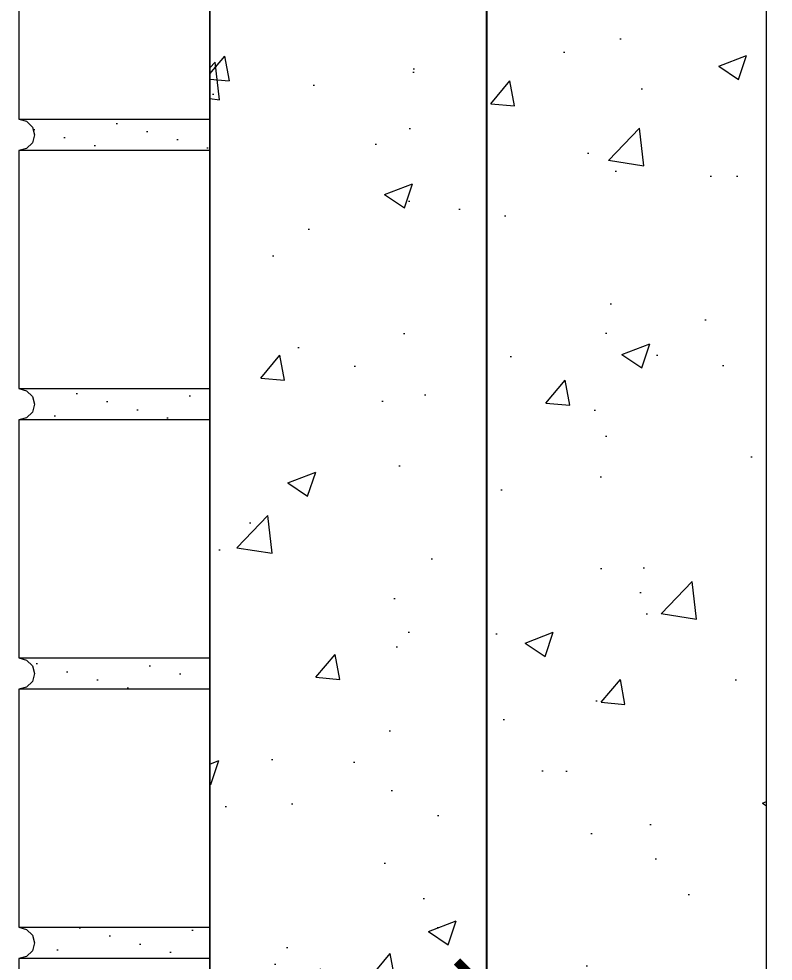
# Model space of a CAD drawing. Header units: inches. Extents: x -0.6 to 87.1, y 0 to 63.4.
# Drawn here: x 0.79 to 10.27, y 31.99 to 43.84 of the extents above; entities that cross this region are included whole.
import ezdxf

# ---------------------------------------------------------------- set-up
doc = ezdxf.new("R2010")
doc.units = ezdxf.units.IN
doc.header["$MEASUREMENT"] = 0
doc.set_wipeout_variables(frame=1)
doc.layers.add('Others', color=190, linetype='Continuous', lineweight=0)
doc.layers.add('Text', color=20, linetype='Continuous', lineweight=0)
doc.styles.get("Standard").update_dxf_attribs({"font": 'arial.ttf'})
doc.dimstyles.get("Standard").update_dxf_attribs({"dimtxt": 0.18, "dimasz": 0.18, "dimexe": 0.18, "dimexo": 0.0625, "dimgap": 0.09, "dimtad": 0, "dimtih": 1, "dimtoh": 1, "dimdec": 4, "dimzin": 0, "dimdsep": 46, "dimtxsty": 'Standard', "dimcen": 0.09, "dimadec": 0, "dimazin": 0, "dimtfac": 1, "dimtdec": 4, "dimtofl": 0, "dimtmove": 0, "dimatfit": 3, "dimfxl": 1, "dimtolj": 1, "dimtzin": 0, "dimarcsym": 0})
pattern_1 = [(45, (0, 0), (-0.482183, 0.482183), [0, -0.393701]), (45, (-0.1019, 0.3803), (-0.482183, 0.482183), [0, -0.393701])]

# ---------------------------------------------------------------- blocks, each defined once
blk = doc.blocks.new('CI Tools Brick Wall Section[4]_2', base_point=(-9.4, -22.409))
at = {"linetype": 'Continuous'}
for points in [[(-7, 18.22), (-7, 18.614), (-9.4, 18.614), (-9.302, 18.588), (-9.23, 18.516), (-9.203, 18.417), (-9.23, 18.319), (-9.302, 18.247), (-9.4, 18.22)], [(-7, 14.835), (-7, 15.228), (-9.4, 15.228), (-9.302, 15.202), (-9.23, 15.13), (-9.203, 15.031), (-9.23, 14.933), (-9.302, 14.861), (-9.4, 14.835)], [(-7, 11.449), (-7, 11.843), (-9.4, 11.843), (-9.302, 11.816), (-9.23, 11.744), (-9.203, 11.646), (-9.23, 11.547), (-9.302, 11.475), (-9.4, 11.449)], [(-7, 8.063), (-7, 8.457), (-9.4, 8.457), (-9.302, 8.43), (-9.23, 8.358), (-9.203, 8.26), (-9.23, 8.161), (-9.302, 8.089), (-9.4, 8.063)]]:
    blk.add_wipeout(points, dxfattribs=at).dxf.layer = 'Others'
at = {"layer": 'Others', "linetype": 'Continuous'}
h = blk.add_hatch(dxfattribs=at)
h.set_pattern_fill('PLASTER_0002', color=256, style=0, pattern_type=2)
h.set_pattern_definition(pattern_1)
h.paths.add_polyline_path([(-7, 18.22), (-7, 18.614), (-9.4, 18.614), (-9.302, 18.588), (-9.23, 18.516), (-9.203, 18.417), (-9.23, 18.319), (-9.302, 18.247), (-9.4, 18.22)])
h = blk.add_hatch(dxfattribs=at)
h.set_pattern_fill('PLASTER_0002', color=256, style=0, pattern_type=2)
h.set_pattern_definition(pattern_1)
h.paths.add_polyline_path([(-7, 14.835), (-7, 15.228), (-9.4, 15.228), (-9.302, 15.202), (-9.23, 15.13), (-9.203, 15.031), (-9.23, 14.933), (-9.302, 14.861), (-9.4, 14.835)])
h = blk.add_hatch(dxfattribs=at)
h.set_pattern_fill('PLASTER_0002', color=256, style=0, pattern_type=2)
h.set_pattern_definition(pattern_1)
h.paths.add_polyline_path([(-7, 11.449), (-7, 11.843), (-9.4, 11.843), (-9.302, 11.816), (-9.23, 11.744), (-9.203, 11.646), (-9.23, 11.547), (-9.302, 11.475), (-9.4, 11.449)])
h = blk.add_hatch(dxfattribs=at)
h.set_pattern_fill('PLASTER_0002', color=256, style=0, pattern_type=2)
h.set_pattern_definition(pattern_1)
h.paths.add_polyline_path([(-7, 8.063), (-7, 8.457), (-9.4, 8.457), (-9.302, 8.43), (-9.23, 8.358), (-9.203, 8.26), (-9.23, 8.161), (-9.302, 8.089), (-9.4, 8.063)])
for p, q in [((-9.4, 21.606), (-9.4, 18.614)), ((-7, 18.614), (-7, 21.606)), ((-9.4, 18.614), (-9.302, 18.588)), ((-9.4, 18.614), (-7, 18.614)), ((-7, 18.22), (-7, 18.614)), ((-9.302, 18.588), (-9.23, 18.516)), ((-9.23, 18.516), (-9.203, 18.417)), ((-9.203, 18.417), (-9.23, 18.319)), ((-9.302, 18.247), (-9.4, 18.22)), ((-9.23, 18.319), (-9.302, 18.247)), ((-7, 18.22), (-9.4, 18.22)), ((-9.4, 18.22), (-9.4, 15.228)), ((-7, 15.228), (-7, 18.22)), ((-9.4, 15.228), (-9.302, 15.202)), ((-9.4, 15.228), (-7, 15.228)), ((-9.302, 15.202), (-9.23, 15.13)), ((-7, 14.835), (-7, 15.228)), ((-9.23, 15.13), (-9.203, 15.031)), ((-9.23, 14.933), (-9.302, 14.861)), ((-9.203, 15.031), (-9.23, 14.933)), ((-9.302, 14.861), (-9.4, 14.835)), ((-7, 14.835), (-9.4, 14.835)), ((-9.4, 14.835), (-9.4, 11.843)), ((-7, 11.843), (-7, 14.835)), ((-9.4, 11.843), (-9.302, 11.816)), ((-9.4, 11.843), (-7, 11.843)), ((-9.302, 11.816), (-9.23, 11.744)), ((-9.23, 11.744), (-9.203, 11.646)), ((-7, 11.449), (-7, 11.843)), ((-9.203, 11.646), (-9.23, 11.547)), ((-9.23, 11.547), (-9.302, 11.475)), ((-9.302, 11.475), (-9.4, 11.449)), ((-7, 11.449), (-9.4, 11.449)), ((-9.4, 11.449), (-9.4, 8.457)), ((-7, 8.457), (-7, 11.449)), ((-9.4, 8.457), (-9.302, 8.43)), ((-9.4, 8.457), (-7, 8.457)), ((-9.302, 8.43), (-9.23, 8.358)), ((-7, 8.063), (-7, 8.457)), ((-9.23, 8.358), (-9.203, 8.26)), ((-9.203, 8.26), (-9.23, 8.161)), ((-9.302, 8.089), (-9.4, 8.063)), ((-7, 8.063), (-9.4, 8.063)), ((-9.4, 8.063), (-9.4, 5.071)), ((-9.23, 8.161), (-9.302, 8.089)), ((-7, 5.071), (-7, 8.063))]:
    blk.add_line(p, q, dxfattribs=at)
blk = doc.blocks.new('_ArchTick')
at = {"color": 0, "linetype": 'ByBlock', "const_width": 0.15}
blk.add_lwpolyline([(-0.5, -0.5), (0.5, 0.5)], dxfattribs=at)
blk = doc.blocks.new('*D18')
at = {"layer": 'Defpoints', "color": 0, "transparency": 16777216}
for p in [(6.672, 61.277), (10.187, 61.277), (11.208, 31.614)]:
    blk.add_point(p, dxfattribs=at)
at = {"layer": 'Text', "color": 0, "lineweight": -2, "transparency": 16777216}
for p, q in [((10.125, 61.277), (6.492, 61.277)), ((6.672, 61.277), (6.672, 46.486)), ((6.672, 31.614), (6.672, 45.603)), ((11.146, 31.614), (6.492, 31.614))]:
    blk.add_line(p, q, dxfattribs=at)
at = {"layer": 'Text', "color": 0, "lineweight": -2, "transparency": 16777216, "xscale": 0.75, "yscale": 0.75, "zscale": 0.75}
for p, rotation in [((6.672, 61.277), 90), ((6.672, 31.614), 270)]:
    blk.add_blockref('_ArchTick', p, dxfattribs=dict(at, rotation=rotation))
at = {"layer": 'Text', "color": 0, "transparency": 16777216, "insert": (6.672, 46.045), "char_height": 0.7, "attachment_point": 5}
blk.add_mtext('\\A1;42" MIN', dxfattribs=at)

msp = doc.modelspace()

# ---------------------------------------------------------------- linework, layer by layer
at = {"layer": 'Others', "linetype": 'Continuous'}
for p, q in [((3.18738, 45.93059), (3.18738, 41.93059)), ((10.18738, 41.93059), (10.18738, 45.93059)), ((3.18738, 41.93059), (3.18738, 41.53689)), ((10.18738, 41.53689), (10.18738, 41.93059)), ((3.18738, 41.53689), (3.18738, 37.53689)), ((10.18738, 37.53689), (10.18738, 41.53689)), ((3.18738, 37.53689), (3.18738, 37.14319)), ((10.18738, 37.14319), (10.18738, 37.53689)), ((3.18738, 37.14319), (3.18738, 33.14319)), ((10.18738, 33.14319), (10.18738, 37.14319)), ((3.18738, 33.14319), (3.18738, 32.74949)), ((10.18738, 32.74949), (10.18738, 33.14319)), ((3.18738, 32.74949), (3.18738, 28.74949)), ((10.18738, 28.74949), (10.18738, 32.74949))]:
    msp.add_line(p, q, dxfattribs=at)

# ---------------------------------------------------------------- dimensions: what is measured, and where the dimension line sits
at = {"layer": 'Text'}
dim = msp.add_linear_dim(base=(6.6715, 61.27705), p1=(11.20828, 31.61438), p2=(10.18738, 61.27705), angle=90, text='42" MIN', dimstyle='Standard', override={"dimtxt": 0.7, "dimasz": 0.75, "dimblk1": 'ArchTick', "dimblk2": 'ArchTick', "dimsah": 1}, dxfattribs=at)
dim.commit()
dim.dimension.update_dxf_attribs({"geometry": '*D18', "text_midpoint": (6.6715, 46.04457), "dimtype": 160})

# ---------------------------------------------------------------- next in the draw order: block references
at = {"layer": 'Others', "linetype": 'Continuous'}
msp.add_blockref('CI Tools Brick Wall Section[4]_2', (0.78738, 1.55264), dxfattribs=at)

# ---------------------------------------------------------------- next in the draw order: hatches: boundary and pattern name
at = {"layer": 'Others'}
h = msp.add_hatch(dxfattribs=at)
h.set_pattern_fill('AR-CONC', color=256, scale=0.5, style=0)
h.set_pattern_definition([(50, (10.1874, 23.962), (3.5863, -0.31376), [0.375, -4.125]), (355, (10.1874, 23.962), (-0.69376, 3.76096), [0.3, -3.3]), (100.451, (10.4862, 23.936), (2.89254, 3.4472), [0.3187, -3.5057]), (46.184, (10.1874, 24.962), (5.3362, -0.8276), [0.5625, -6.1875]), (96.636, (10.632, 24.893), (4.6733, 4.8706), [0.47805, -5.2586]), (351.184, (10.1874, 24.962), (4.6733, 4.8706), [0.45, -4.95]), (21, (10.6874, 24.712), (2.98454, -2.0131), [0.375, -4.125]), (326, (10.6874, 24.712), (1.21658, 3.62575), [0.3, -3.3]), (71.451, (10.936, 24.5443), (4.2011, 1.61266), [0.3187, -3.5057]), (37.5, (10.1874, 23.9621), (0.0608, 1.66447), [0, -3.26, 0, -3.35, 0, -3.3125]), (7.5, (10.1874, 23.962), (1.31535, 1.97206), [0, -1.91, 0, -3.185, 0, -1.2625]), (327.5, (9.0724, 23.9621), (2.66911, -0.112774), [0, -1.25, 0, -3.9, 0, -5.175]), (317.5, (8.5724, 23.962), (2.91593, 0.50052), [0, -1.625, 0, -2.59, 0, -3.675])])
h.paths.add_polyline_path([(3.18738, 23.96209), (10.18738, 23.96209), (10.18738, 59.11169), (3.18738, 59.11169)])

# ---------------------------------------------------------------- next in the draw order: linework, layer by layer
msp.add_lwpolyline([(3.18738, 23.96209), (10.18738, 23.96209), (10.18738, 59.11169), (3.18738, 59.11169)], close=True, dxfattribs=at)

doc.saveas('drawing.dxf')
